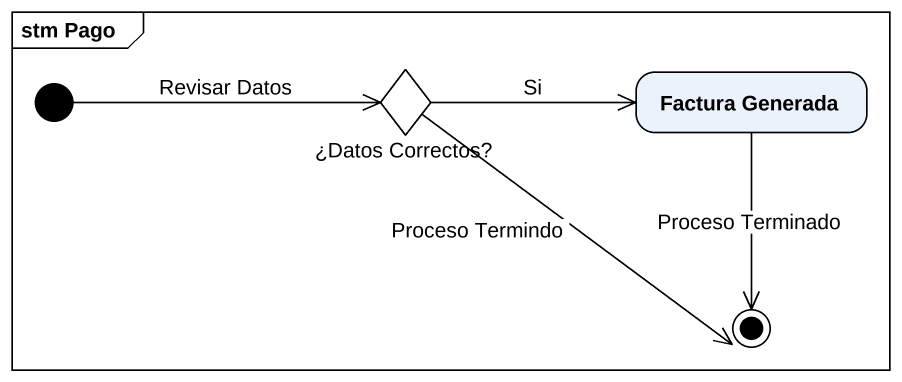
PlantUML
@startuml
mainframe stm Pago
hide empty description
state "¿Datos Correctos?" as Datos_Correctos <<choice>>
state "Factura Generada" as Factura_Generada
[*] -right-> Datos_Correctos : Revisar Datos
Datos_Correctos -right-> Factura_Generada : Si
Datos_Correctos --> [*] : Proceso Termindo
Factura_Generada --> [*] : Proceso Terminado
@enduml
